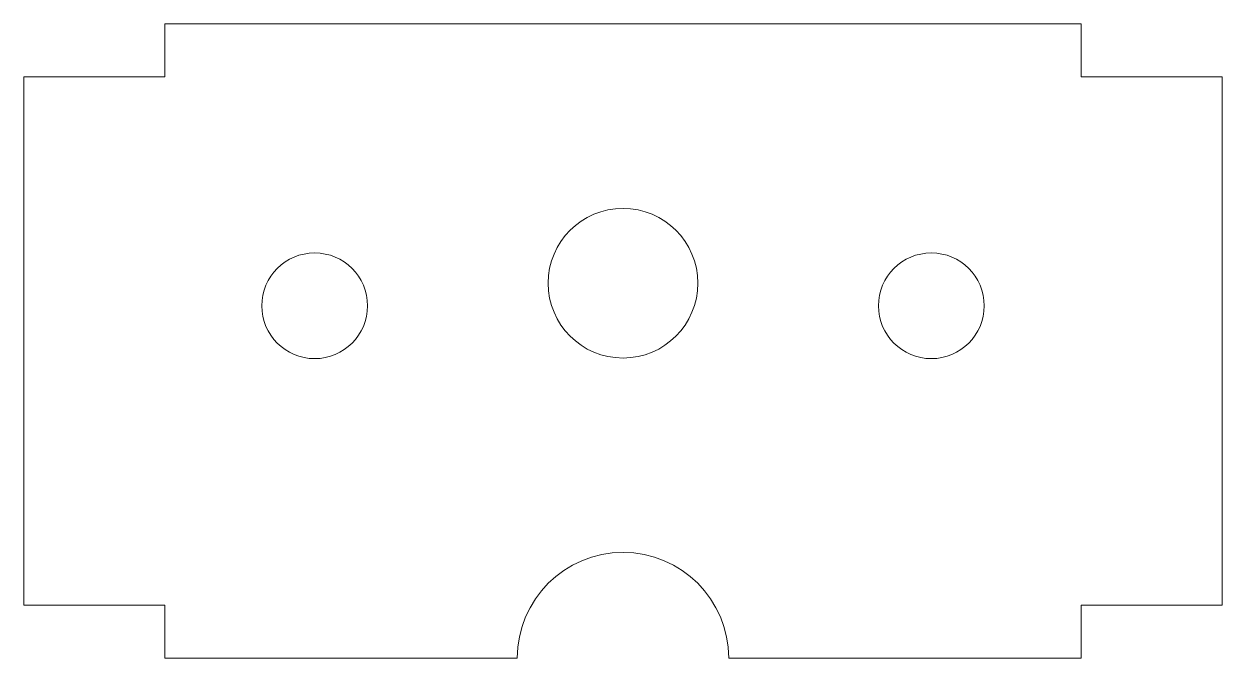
# Model space of a CAD drawing. Header units: millimetres. Extents: x -17 to 17, y -10 to 8.
import ezdxf

# ---------------------------------------------------------------- set-up
doc = ezdxf.new("R2010")
doc.units = ezdxf.units.MM

msp = doc.modelspace()

# ---------------------------------------------------------------- linework, layer by layer
at = {"color": 7, "linetype": 'Continuous', "lineweight": 15}
for p, q in [((-13, 8), (-13, 6.5)), ((13, 8), (-13, 8)), ((13, 6.5), (13, 8)), ((-17, 6.5), (-17, -8.5)), ((-13, 6.5), (-17, 6.5)), ((17, 6.5), (13, 6.5)), ((17, -8.5), (17, 6.5)), ((-17, -8.5), (-13, -8.5)), ((-13, -8.5), (-13, -10)), ((13, -8.5), (17, -8.5)), ((13, -10), (13, -8.5)), ((-13, -10), (-3, -10)), ((3, -10), (13, -10))]:
    msp.add_line(p, q, dxfattribs=at)
for centre, radius in [((0, 0.641), 2.125), ((-8.75, 0), 1.5), ((8.75, 0), 1.5)]:
    msp.add_circle(centre, radius, dxfattribs=at)
msp.add_arc((0, -10), 3, 0, 180, dxfattribs=at)

doc.saveas('drawing.dxf')
